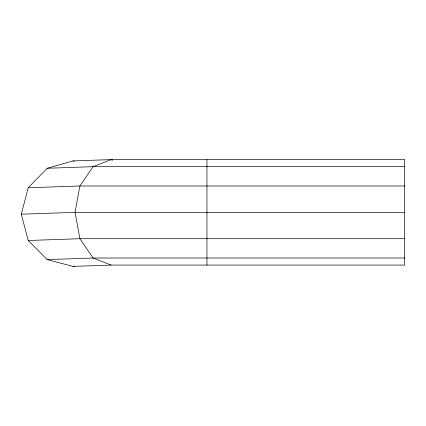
<?xml version="1.0" encoding="UTF-8"?>
<svg xmlns="http://www.w3.org/2000/svg" width="426" height="426" viewBox="0 0 426 426"><rect width="100%" height="100%" fill="white"/><g stroke="black" fill="none" stroke-linecap="round" stroke-linejoin="round"><path stroke-width="0.64" d="M21.3 214.203L28.233 187.765L47.174 168.265L73.054 160.927L111.127 159.606L404.7 159.606L404.7 265.073L111.127 265.073L73.054 266.394L47.174 259.599L28.233 240.498L21.3 214.203L75.056 212.34L404.7 212.34M111.127 159.606L112.326 160.075L111.127 159.606L93.092 166.672L47.174 168.265M73.054 266.394L74.316 266.037M28.233 187.765L79.891 185.976L404.7 185.976M28.233 240.498L79.891 238.709L404.7 238.709M47.174 259.599L93.092 258.012L404.7 258.012M404.7 166.672L93.092 166.672L79.891 185.976L75.056 212.34L79.891 238.709L93.092 258.012L111.127 265.073M73.054 160.927L74.316 161.257M206.945 159.606L206.945 265.073"/></g></svg>
